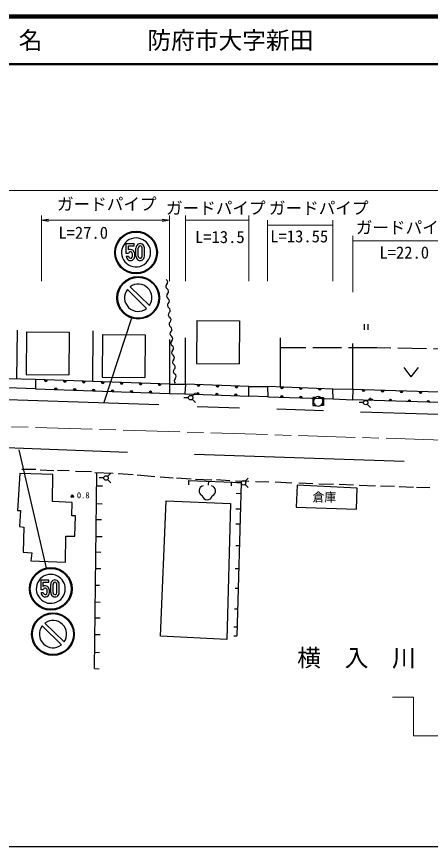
# Model space of a CAD drawing. Units: millimetres, scale not verified. Extents: x 40000 to 680000, y 20000 to 380000.
# Drawn here: x 377433 to 464705, y 205000 to 380000 of the extents above; entities that cross this region are included whole.
import ezdxf
from ezdxf.enums import TextEntityAlignment as Align

# ---------------------------------------------------------------- set-up
doc = ezdxf.new("R2010")
doc.units = ezdxf.units.MM
doc.header["$LTSCALE"] = 1000
doc.header["$PDMODE"] = 32
doc.header["$PDSIZE"] = 500
doc.linetypes.add('CHAIN', pattern=[18.5, 12, -1.5, 3.5, -1.5])
doc.linetypes.add('DASHED', pattern=[7.5, 6, -1.5])
for name, color, linetype, lineweight in [('M-BGD', 7, 'Continuous', 25), ('M-BGD-EXST', 7, 'Continuous', 25), ('M-BMK', 2, 'CHAIN', 13), ('M-STR-HTXT', 7, 'Continuous', 13), ('M-STR-STRC', 7, 'Continuous', 25), ('M-TTL', 2, 'Continuous', 140), ('M-TTL-BAND', 7, 'Continuous', 25), ('M-TTL-LINE', 7, 'Continuous', 50)]:
    doc.layers.add(name, color=color, linetype=linetype, lineweight=lineweight)
doc.layers.add('M-BMK-HTXT', color=7, linetype='Continuous')
doc.layers.add('M-TTL-TXT', color=7, linetype='Continuous')
doc.styles.add('ＭＳ ゴシック', font='')
doc.styles.get('ＭＳ ゴシック').set_extended_font_data('MS Gothic')

# ---------------------------------------------------------------- blocks, each defined once
blk = doc.blocks.new('open_arrow')
at = {"color": 0, "linetype": 'Continuous', "lineweight": -2}
blk.add_lwpolyline([(7.5, 1.25), (0, 0), (7.5, -1.25)], dxfattribs=at)

msp = doc.modelspace()

# ---------------------------------------------------------------- linework, layer by layer
at = {"layer": 'M-BGD'}
for p, q in [((415461, 315875), (415390, 306875)), ((415461, 315875), (424461, 315804)), ((424461, 315804), (424390, 306804)), ((377527, 313837), (377446, 303566)), ((379525, 313499), (379454, 304499)), ((379525, 313499), (388524, 313428)), ((388524, 313428), (388454, 304428)), ((393527, 313711), (393443, 303027)), ((395521, 312960), (395450, 303960)), ((395521, 312960), (404521, 312889)), ((404521, 312889), (404450, 303889)), ((409663, 311937), (409663, 302481)), ((413058, 302481), (413058, 312265)), ((433058, 301903), (433058, 312265)), ((448350, 301344), (448350, 311091)), ((415390, 306875), (424390, 306804)), ((379454, 304499), (388454, 304428)), ((381445, 303432), (381430, 301484)), ((409663, 302481), (381445, 303432)), ((395450, 303960), (404450, 303889)), ((381430, 301484), (409663, 300541)), ((409663, 302481), (409663, 300541)), ((413058, 302481), (412936, 300420)), ((426445, 301957), (413058, 302481)), ((426445, 299957), (426445, 301957)), ((444094, 301446), (430353, 302015)), ((430353, 302015), (430448, 299835)), ((444189, 299361), (444094, 301446)), ((448350, 301344), (448263, 299172)), ((473350, 300563), (448350, 301344)), ((407414, 298095), (345951, 300239)), ((412936, 300420), (426445, 299957)), ((430448, 299835), (444189, 299361)), ((415531, 297791), (424446, 297458)), ((473350, 298386), (448263, 299172)), ((442150, 296848), (432343, 297182)), ((522640, 294250), (449943, 296604)), ((354791, 289859), (400806, 288155)), ((459172, 286197), (414941, 287618)), ((378130, 283610), (377657, 275846)), ((385089, 283420), (378130, 283610)), ((381491, 284462), (378556, 284462)), ((385279, 284178), (382438, 284367)), ((388498, 284178), (386036, 284273)), ((393232, 283989), (389823, 284083)), ((393881, 242515), (394381, 283849)), ((393967, 283867), (397822, 283700)), ((398828, 283616), (402013, 283448)), ((384995, 277740), (385089, 283420)), ((402851, 283364), (406622, 283029)), ((407712, 282945), (410477, 282694)), ((411148, 282694), (414249, 282526)), ((413740, 281286), (413790, 282188)), ((413790, 282188), (424767, 281772)), ((415171, 282442), (418607, 282275)), ((417929, 281159), (417978, 282029)), ((419571, 282359), (422420, 282191)), ((422754, 281032), (422754, 281848)), ((423594, 282107), (426443, 282023)), ((424767, 281772), (423887, 249419)), ((427784, 281940), (430634, 281856)), ((431983, 281875), (435475, 281703)), ((394386, 281046), (395559, 281046)), ((436570, 281179), (436421, 276549)), ((449264, 280581), (436570, 281179)), ((436963, 281646), (439939, 281532)), ((441198, 281474), (444289, 281417)), ((445491, 281360), (448467, 281245)), ((449115, 276101), (449264, 280581)), ((449669, 281188), (453160, 281074)), ((454191, 281016), (457110, 280959)), ((458083, 280902), (461173, 280788)), ((461803, 280788), (464608, 280673)), ((423770, 279509), (424703, 279424)), ((389161, 277550), (384995, 277740)), ((389066, 274710), (389161, 277550)), ((394302, 277320), (395458, 277223)), ((407749, 249370), (408944, 277893)), ((408944, 277893), (422533, 277296)), ((422533, 277296), (421786, 248624)), ((436421, 276549), (449115, 276101)), ((377657, 275846), (378225, 275846)), ((378225, 275846), (378035, 272437)), ((423643, 276208), (424616, 276208)), ((389823, 274710), (389066, 274710)), ((389729, 270449), (389823, 274710)), ((394261, 273923), (395331, 273923)), ((423643, 273034), (424529, 273034)), ((378035, 272437), (378982, 272343)), ((378982, 272343), (378793, 267040)), ((387740, 264957), (387835, 270449)), ((387835, 270449), (389729, 270449)), ((394218, 270368), (395458, 270368)), ((423643, 268463), (424405, 268463)), ((378793, 267040), (380639, 266946)), ((380639, 266946), (380450, 265241)), ((394179, 267140), (395204, 267067)), ((380450, 265241), (387740, 264957)), ((394136, 263639), (395204, 263639)), ((423516, 263639), (424274, 263639)), ((394093, 260084), (394950, 260084)), ((423516, 259449), (424160, 259449)), ((394051, 256608), (395077, 256529)), ((423389, 255133), (424042, 255133)), ((394010, 253228), (395077, 253228)), ((423262, 251324), (423939, 251324)), ((393967, 249673), (395077, 249673)), ((421786, 248624), (407749, 249370)), ((423262, 249419), (423887, 249419)), ((393922, 245944), (394950, 245864)), ((393881, 242515), (394823, 242437))]:
    msp.add_line(p, q, dxfattribs=at)
at = {"layer": 'M-BGD', "linetype": 'DASHED'}
for p, q in [((453430, 310119), (433058, 310119)), ((471350, 309817), (453430, 310119)), ((381445, 303432), (373447, 303701)), ((381430, 301484), (373432, 301751)), ((409663, 302481), (413058, 302481)), ((426445, 301957), (430353, 302015)), ((448350, 301344), (444094, 301446)), ((409663, 300541), (412936, 300420)), ((430448, 299835), (426445, 299957)), ((444189, 299361), (448263, 299172))]:
    msp.add_line(p, q, dxfattribs=at)
at = {"layer": 'M-BGD'}
for centre, radius, start, end in [((408679, 324020), 625, 311.94951, 58.20971), ((409514, 323091), 625, 131.94951, 238.20971), ((408856, 322028), 625, 311.94951, 58.20971), ((409691, 321099), 625, 131.94951, 238.20971), ((409033, 320036), 625, 311.94951, 58.20971), ((409868, 319106), 625, 131.94951, 238.20971), ((409210, 318044), 625, 311.94951, 58.20971), ((410045, 317114), 625, 131.94951, 238.20971), ((410222, 315122), 625, 131.94951, 238.20971), ((409387, 316052), 625, 311.94951, 58.20971), ((410400, 313130), 625, 131.94951, 238.20971), ((409564, 314060), 625, 311.94951, 58.20971), ((410577, 311138), 625, 131.94951, 238.20971), ((409741, 312067), 625, 311.94951, 58.20971), ((409918, 310075), 625, 311.94951, 58.20971), ((410754, 309146), 625, 131.94951, 238.20971), ((410095, 308083), 625, 311.94951, 58.20971), ((410931, 307153), 625, 131.94951, 238.20971), ((410272, 306091), 625, 311.94951, 58.20971), ((411108, 305161), 625, 131.94951, 238.20971), ((410449, 304099), 625, 311.94951, 58.20971), ((383606, 303359), 300, 178.06986, 358.06986), ((383606, 303359), 150, 178.06986, 358.06986), ((387604, 303224), 300, 178.06986, 358.06986), ((387604, 303224), 150, 178.06986, 358.06986), ((391601, 303089), 300, 178.06986, 358.06986), ((391601, 303089), 150, 178.06986, 358.06986), ((395599, 302955), 300, 178.06986, 358.06986), ((395599, 302955), 150, 178.06986, 358.06986), ((399597, 302820), 300, 178.06986, 358.06986), ((399597, 302820), 150, 178.06986, 358.06986), ((411285, 303169), 625, 131.94951, 225.94374), ((385676, 301342), 300, 358.08686, 178.08686), ((385676, 301342), 150, 358.08686, 178.08686), ((389674, 301208), 300, 358.08686, 178.08686), ((389674, 301208), 150, 358.08686, 178.08686), ((393672, 301075), 300, 358.08686, 178.08686), ((393672, 301075), 150, 358.08686, 178.08686), ((397670, 300941), 300, 358.08686, 178.08686), ((397670, 300941), 150, 358.08686, 178.08686), ((401667, 300808), 300, 358.08686, 178.08686), ((403594, 302685), 300, 178.06986, 358.06986), ((403594, 302685), 150, 178.06986, 358.06986), ((407592, 302550), 300, 178.06986, 358.06986), ((407592, 302550), 150, 178.06986, 358.06986), ((415811, 302373), 300, 177.75911, 357.75911), ((415811, 302373), 150, 177.75911, 357.75911), ((419808, 302216), 300, 177.75911, 357.75911), ((419808, 302216), 150, 177.75911, 357.75911), ((423805, 302060), 300, 177.75911, 357.75911), ((423805, 302060), 150, 177.75911, 357.75911), ((433379, 301889), 300, 177.63049, 357.63049), ((433379, 301889), 150, 177.63049, 357.63049), ((437375, 301724), 300, 177.63049, 357.63049), ((437375, 301724), 150, 177.63049, 357.63049), ((441372, 301559), 300, 177.63049, 357.63049), ((441372, 301559), 150, 177.63049, 357.63049), ((450623, 301273), 300, 178.20989, 358.20989), ((450623, 301273), 150, 178.20989, 358.20989), ((454621, 301148), 300, 178.20989, 358.20989), ((454621, 301148), 150, 178.20989, 358.20989), ((458619, 301023), 300, 178.20989, 358.20989), ((458619, 301023), 150, 178.20989, 358.20989), ((401667, 300808), 150, 358.08686, 178.08686), ((405665, 300674), 300, 358.08686, 178.08686), ((405665, 300674), 150, 358.08686, 178.08686), ((415671, 300326), 300, 358.03947, 178.03947), ((415671, 300326), 150, 358.03947, 178.03947), ((419669, 300189), 300, 358.03947, 178.03947), ((419669, 300189), 150, 358.03947, 178.03947), ((423666, 300052), 300, 358.03947, 178.03947), ((423666, 300052), 150, 358.03947, 178.03947), ((433376, 299734), 300, 358.02507, 178.02507), ((433376, 299734), 150, 358.02507, 178.02507), ((437374, 299596), 300, 358.02507, 178.02507), ((437374, 299596), 150, 358.02507, 178.02507), ((441371, 299458), 300, 358.02507, 178.02507), ((441371, 299458), 150, 358.02507, 178.02507), ((452262, 299047), 300, 358.20643, 178.20643), ((462617, 300898), 300, 178.20989, 358.20989), ((462617, 300898), 150, 178.20989, 358.20989), ((452262, 299047), 150, 358.20643, 178.20643), ((456260, 298921), 300, 358.20643, 178.20643), ((456260, 298921), 150, 358.20643, 178.20643), ((460258, 298796), 300, 358.20643, 178.20643), ((460258, 298796), 150, 358.20643, 178.20643), ((464256, 298671), 300, 358.20643, 178.20643), ((464256, 298671), 150, 358.20643, 178.20643)]:
    msp.add_arc(centre, radius, start, end, dxfattribs=at)
at = {"layer": 'M-BGD-EXST'}
for p, q in [((450724, 315133), (450724, 313933)), ((451524, 315133), (451524, 313933)), ((459109, 306026), (460609, 304026)), ((462109, 306026), (460609, 304026)), ((413681, 299625), (412738, 299625)), ((414486, 299959), (415152, 300625)), ((414486, 299292), (415152, 298625)), ((439897, 299702), (439897, 297997)), ((440499, 299702), (439897, 299702)), ((439897, 299702), (439897, 297997)), ((441574, 299702), (442170, 299702)), ((442170, 297997), (442170, 299702)), ((442170, 299702), (442170, 297997)), ((451394, 298928), (452060, 299594)), ((439897, 297997), (440530, 297997)), ((442170, 297997), (441544, 297997)), ((450589, 298594), (449646, 298594)), ((451394, 298261), (452060, 297594)), ((396610, 283031), (397277, 283697)), ((395805, 282697), (394863, 282697)), ((396610, 282364), (397277, 281697)), ((425620, 282020), (426287, 282687)), ((424815, 281687), (423872, 281687)), ((425620, 281353), (426287, 280687))]:
    msp.add_line(p, q, dxfattribs=at)
for centre, radius in [((414152, 299625), 471), ((451060, 298594), 471), ((396277, 282697), 471), ((425287, 281687), 471), ((389179, 278860), 150), ((389179, 278860), 75)]:
    msp.add_circle(centre, radius, dxfattribs=at)
for centre, radius, start, end in [((441037, 298859), 1000, 122.52535, 239.54295), ((441037, 298859), 1000, 57.47465, 122.52535), ((441037, 298859), 1000, 300.45706, 57.47464), ((441037, 298859), 1000, 239.54294, 300.45706), ((416980, 279990), 1075, 100.75605, 249.2973), ((418314, 279975), 1090, 290.56616, 78.96113), ((417651, 279146), 1063, 188.73985, 349.61114)]:
    msp.add_arc(centre, radius, start, end, dxfattribs=at)
msp.add_point((389179, 278860), dxfattribs=at)
at = {"layer": 'M-BMK'}
msp.add_line((467349, 290690), (368838, 293743), dxfattribs=at)
at = {"layer": 'M-STR-HTXT'}
for p, q in [((568614, 343318), (62984, 343318)), ((382663, 324173), (382663, 338043)), ((409663, 324173), (409663, 338043)), ((413058, 324173), (413058, 338043)), ((426445, 324173), (426445, 338043)), ((382663, 337043), (409663, 337043)), ((413058, 337043), (426445, 337043)), ((430353, 324173), (430353, 337043)), ((430353, 336043), (444094, 336043)), ((444094, 324173), (444094, 337043)), ((448350, 321869), (448350, 333738)), ((448350, 332738), (470350, 332738)), ((456730, 236474), (461105, 236474)), ((461105, 236474), (461105, 228300)), ((461105, 228300), (468626, 228300))]:
    msp.add_line(p, q, dxfattribs=at)
at = {"layer": 'M-STR-STRC'}
for p, q in [((400560, 332163), (402210, 332163)), ((400560, 330034), (400560, 332163)), ((401041, 331633), (402210, 331633)), ((401041, 330779), (401041, 331633)), ((402210, 331633), (402210, 332163)), ((402612, 329447), (402612, 331181)), ((403093, 329447), (403093, 331181)), ((403915, 329447), (403915, 331227)), ((404394, 329447), (404394, 331227)), ((401041, 330034), (400560, 330034)), ((400560, 329494), (401041, 329494)), ((401863, 329447), (401863, 329987)), ((402342, 329447), (402342, 329987)), ((400790, 322446), (404859, 318437)), ((401397, 323039), (405443, 319054)), ((401677, 316430), (395809, 298597)), ((377921, 288643), (383638, 263703)), ((382582, 261227), (384232, 261227)), ((382582, 259098), (382582, 261227)), ((384232, 260698), (384232, 261227)), ((383063, 259098), (382582, 259098)), ((383063, 260698), (384232, 260698)), ((383063, 259844), (383063, 260698)), ((383885, 258512), (383885, 259052)), ((384364, 258512), (384364, 259052)), ((384634, 258512), (384634, 260245)), ((385115, 258512), (385115, 260245)), ((385937, 258512), (385937, 260292)), ((386416, 258512), (386416, 260292)), ((382582, 258558), (383063, 258558)), ((383419, 252104), (387465, 248118)), ((382812, 251511), (386881, 247502))]:
    msp.add_line(p, q, dxfattribs=at)
for centre, radius in [((402622, 330253), 4500), ((402622, 330253), 4320), ((403083, 320705), 4500), ((403083, 320705), 4320), ((384644, 259317), 4500), ((384644, 259317), 4320), ((385106, 249769), 4500), ((385106, 249769), 4320)]:
    msp.add_circle(centre, radius, dxfattribs=at)
for centre, radius, start, end in [((402622, 330253), 3060, 61.92751, 0), ((402622, 330253), 3060, 0, 61.92751), ((401451, 329987), 892, 0, 117.33645), ((403503, 331227), 892, 0, 182.97089), ((403503, 331227), 412, 0, 186.43936), ((401451, 329447), 892, 177.02911, 0), ((401451, 329447), 412, 173.56064, 0), ((401451, 329987), 412, 0, 173.56064), ((403503, 329447), 892, 177.02911, 0), ((403503, 329447), 412, 173.56064, 0), ((403083, 320705), 2880, 142.79212, 308.06946), ((403083, 320705), 2880, 325.01478, 125.8468), ((384644, 259317), 3060, 61.92751, 0), ((385525, 260292), 892, 0, 182.97089), ((384644, 259317), 3060, 0, 61.92751), ((383473, 259052), 892, 0, 117.33645), ((383473, 259052), 412, 0, 173.56064), ((385525, 260292), 412, 0, 186.43936), ((383473, 258512), 892, 177.02911, 0), ((383473, 258512), 412, 173.56064, 0), ((385525, 258512), 892, 177.02911, 0), ((385525, 258512), 412, 173.56064, 0), ((385106, 249769), 2880, 325.01478, 125.8468), ((385106, 249769), 2880, 142.79212, 308.06946)]:
    msp.add_arc(centre, radius, start, end, dxfattribs=at)
at = {"layer": 'M-TTL'}
msp.add_line((680000, 380000), (40000, 380000), dxfattribs=at)
at = {"layer": 'M-TTL-BAND'}
msp.add_line((40000, 205000), (579000, 205000), dxfattribs=at)
at = {"layer": 'M-TTL-LINE'}
msp.add_line((40000, 370000), (680000, 370000), dxfattribs=at)

# ---------------------------------------------------------------- block references
at = {"layer": 'M-STR-HTXT', "xscale": 200, "yscale": 200}
msp.add_blockref('open_arrow', (382663, 337043), dxfattribs=at)
at = {"layer": 'M-STR-HTXT', "xscale": 200, "yscale": 200, "rotation": 180}
msp.add_blockref('open_arrow', (409663, 337043), dxfattribs=at)

# ---------------------------------------------------------------- texts
at = {"layer": 'M-BGD-EXST', "style": 'ＭＳ ゴシック'}
for s, height, p in [('0.8', 1320, (390143, 277997)), ('倉庫', 1833, (439833, 277177))]:
    msp.add_text(s, height=height, dxfattribs=at).set_placement(p, align=Align.BOTTOM_LEFT)
at = {"layer": 'M-BMK-HTXT', "style": 'ＭＳ ゴシック'}
msp.add_text('横\u3000入\u3000川', height=3666, dxfattribs=at).set_placement((436613, 241834), align=Align.BOTTOM_LEFT)
at = {"layer": 'M-STR-HTXT', "style": 'ＭＳ ゴシック'}
for p in [(385948, 338405), (408944, 337563), (430654, 337563), (448978, 333457)]:
    msp.add_text('ガードパイプ', height=2566, dxfattribs=at).set_placement(p, align=Align.BOTTOM_LEFT)
for s, p in [('L=27.0', (391481, 332373)), ('L=13.5', (420298, 331472)), ('L=13.55', (437038, 331616)), ('L=22.0', (459187, 328197))]:
    msp.add_text(s, height=2566, dxfattribs=at).set_placement(p, align=Align.BOTTOM_CENTER)
at = {"layer": 'M-TTL-TXT', "style": 'ＭＳ ゴシック'}
for s, p in [('地 名', (370380, 375000)), ('防府市大字新田', (405024, 375000))]:
    msp.add_text(s, height=3666, dxfattribs=at).set_placement(p, align=Align.MIDDLE_LEFT)

doc.saveas('drawing.dxf')
